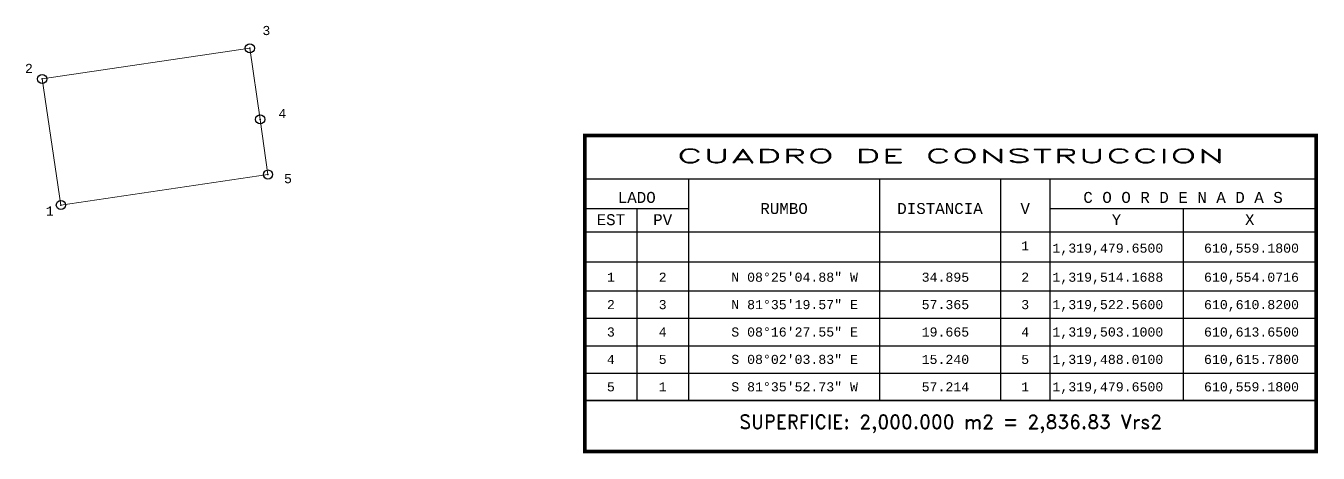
# Model space of a CAD drawing. Header units: millimetres. Extents: x 610550 to 612477, y 1318731 to 1319529.
# Drawn here: x 610549.6 to 610902.9, y 1319411.8 to 1319528.7 of the extents above; entities that cross this region are included whole.
import ezdxf
from ezdxf.enums import TextEntityAlignment as Align

# ---------------------------------------------------------------- set-up
doc = ezdxf.new("R2010")
doc.units = ezdxf.units.MM
doc.header["$PDMODE"] = 32
doc.header["$PDSIZE"] = 2.5
for name, color, linetype in [('CVL_CUADCON', 1, 'Continuous'), ('CVL_CUADCON_LIN', 8, 'Continuous'), ('CVL_CUADCON_TIT', 1, 'Continuous'), ('CVL_CUADCON_TX', 2, 'Continuous'), ('CVL_PUNTO', 2, 'Continuous'), ('CVL_PUNTO_NUM', 2, 'Continuous')]:
    doc.layers.add(name, color=color, linetype=linetype)
doc.styles.add('HUECA1', font='hueca1.shx')
doc.styles.add('MONOTXT4', font='monotxt4.shx')

msp = doc.modelspace()

# ---------------------------------------------------------------- linework, layer by layer
at = {"layer": 'CVL_CUADCON', "color": 1, "linetype": 'Continuous', "const_width": 1, "flags": 128}
msp.add_lwpolyline([(610702.45, 1319498.67), (610902.38, 1319498.67), (610902.38, 1319412.26), (610702.45, 1319412.26)], close=True, dxfattribs=at)
at = {"layer": 'CVL_CUADCON', "color": 1, "linetype": 'Continuous', "const_width": 0.375, "flags": 128}
for points in [[(610702.45, 1319486.8), (610902.38, 1319486.8)], [(610702.45, 1319472.26), (610902.38, 1319472.26)], [(610702.45, 1319426.17), (610902.38, 1319426.17)]]:
    msp.add_lwpolyline(points, dxfattribs=at)
at = {"layer": 'CVL_CUADCON_LIN', "color": 8, "linetype": 'Continuous'}
for p, q in [((610730.77, 1319486.8), (610730.77, 1319426.17)), ((610782.95, 1319486.8), (610782.95, 1319426.17)), ((610816.06, 1319486.8), (610816.06, 1319426.17)), ((610829.52, 1319486.8), (610829.52, 1319426.17)), ((610702.45, 1319478.73), (610730.77, 1319478.73)), ((610716.6, 1319478.73), (610716.6, 1319426.17)), ((610829.52, 1319478.73), (610902.38, 1319478.73)), ((610865.95, 1319478.73), (610865.95, 1319426.17)), ((610702.45, 1319464.12), (610902.38, 1319464.12)), ((610702.45, 1319456.17), (610902.38, 1319456.17)), ((610702.45, 1319448.67), (610902.38, 1319448.67)), ((610702.45, 1319441.17), (610902.38, 1319441.17)), ((610702.45, 1319433.67), (610902.38, 1319433.67)), ((610702.45, 1319426.17), (610902.38, 1319426.17))]:
    msp.add_line(p, q, dxfattribs=at)
at = {"layer": 'CVL_CUADCON_TIT'}
msp.add_line((610554.08, 1319514.17), (610554.08, 1319514.17), dxfattribs=at)
at = {"layer": 'CVL_CUADCON_TIT', "color": 7, "lineweight": 18, "ltscale": 0.5, "flags": 128}
msp.add_lwpolyline([(610559.18, 1319479.65), (610554.07, 1319514.17), (610610.82, 1319522.56), (610613.65, 1319503.1), (610615.78, 1319488.01), (610559.18, 1319479.65)], dxfattribs=at)
at = {"layer": 'CVL_PUNTO', "color": 2}
for p in [(610610.82, 1319522.56), (610554.07, 1319514.17), (610613.65, 1319503.1), (610615.78, 1319488.01), (610559.18, 1319479.65)]:
    msp.add_point(p, dxfattribs=at)

# ---------------------------------------------------------------- texts
at = {"layer": 'CVL_CUADCON_TIT', "color": 1, "style": 'HUECA1', "width": 1.758658}
msp.add_text('CUADRO DE CONSTRUCCION', height=3.75, dxfattribs=at).set_placement((610727.45, 1319491.25), (610877.38, 1319491.25), align=Align.FIT)
at = {"layer": 'CVL_CUADCON_TIT', "color": 1, "style": 'MONOTXT4'}
for s, p in [('LADO', (610716.6, 1319480.25)), ('C O O R D E N A D A S', (610865.95, 1319480.25)), ('EST', (610709.53, 1319474.16)), ('PV', (610723.7, 1319474.16)), ('Y', (610847.75, 1319474.16)), ('X', (610884.18, 1319474.16))]:
    msp.add_text(s, height=3, dxfattribs=at).set_placement(p, align=Align.CENTER)
at = {"layer": 'CVL_CUADCON_TIT', "color": 1}
for s, height, style, p in [('RUMBO', 3, 'MONOTXT4', (610756.88, 1319478.72)), ('DISTANCIA', 3, 'MONOTXT4', (610799.5, 1319478.72)), ('V', 3, 'MONOTXT4', (610822.8, 1319478.72)), ('SUPERFICIE: 2,000.000 m2 = 2,836.83 Vrs2', 3.75, 'HUECA1', (610802.42, 1319419.76))]:
    msp.add_text(s, height=height, dxfattribs=dict(at, style=style)).set_placement(p, align=Align.MIDDLE)
at = {"layer": 'CVL_CUADCON_TX', "color": 2, "style": 'MONOTXT4'}
for s, p in [('1', (610822.79, 1319467.24)), ('1', (610709.53, 1319458.67)), ('2', (610723.69, 1319458.67)), ('2', (610822.79, 1319458.67)), ('2', (610709.53, 1319451.17)), ('3', (610723.69, 1319451.17)), ('3', (610822.79, 1319451.17)), ('3', (610709.53, 1319443.67)), ('4', (610723.69, 1319443.67)), ('4', (610822.79, 1319443.67)), ('4', (610709.53, 1319436.17)), ('5', (610723.69, 1319436.17)), ('5', (610822.79, 1319436.17)), ('5', (610709.53, 1319428.67)), ('1', (610723.69, 1319428.67)), ('1', (610822.79, 1319428.67))]:
    msp.add_text(s, height=2.5, dxfattribs=at).set_placement(p, align=Align.CENTER)
for s, p in [('1,319,479.6500', (610830.25, 1319466.62)), ('610,559.1800', (610871.68, 1319466.62)), ('N 08%%d25\'04.88" W', (610742.45, 1319458.67)), ('34.895', (610794.5, 1319458.67)), ('1,319,514.1688', (610830.25, 1319458.67)), ('610,554.0716', (610871.68, 1319458.67)), ('N 81%%d35\'19.57" E', (610742.45, 1319451.17)), ('57.365', (610794.5, 1319451.17)), ('1,319,522.5600', (610830.25, 1319451.17)), ('610,610.8200', (610871.68, 1319451.17)), ('S 08%%d16\'27.55" E', (610742.45, 1319443.67)), ('19.665', (610794.5, 1319443.67)), ('1,319,503.1000', (610830.25, 1319443.67)), ('610,613.6500', (610871.68, 1319443.67)), ('S 08%%d02\'03.83" E', (610742.45, 1319436.17)), ('15.240', (610794.5, 1319436.17)), ('1,319,488.0100', (610830.25, 1319436.17)), ('610,615.7800', (610871.68, 1319436.17)), ('S 81%%d35\'52.73" W', (610742.45, 1319428.67)), ('57.214', (610794.5, 1319428.67)), ('1,319,479.6500', (610830.25, 1319428.67)), ('610,559.1800', (610871.68, 1319428.67))]:
    msp.add_text(s, height=2.5, dxfattribs=at).set_placement(p)
at = {"layer": 'CVL_PUNTO_NUM', "color": 2, "style": 'MONOTXT4'}
for s, p in [('3', (610614.27, 1319526.18)), ('2', (610549.35, 1319515.8)), ('4', (610618.64, 1319503.45)), ('5', (610620.18, 1319485.64)), ('1', (610555.07, 1319476.8))]:
    msp.add_text(s, height=2.5, dxfattribs=at).set_placement(p)

doc.saveas('drawing.dxf')
